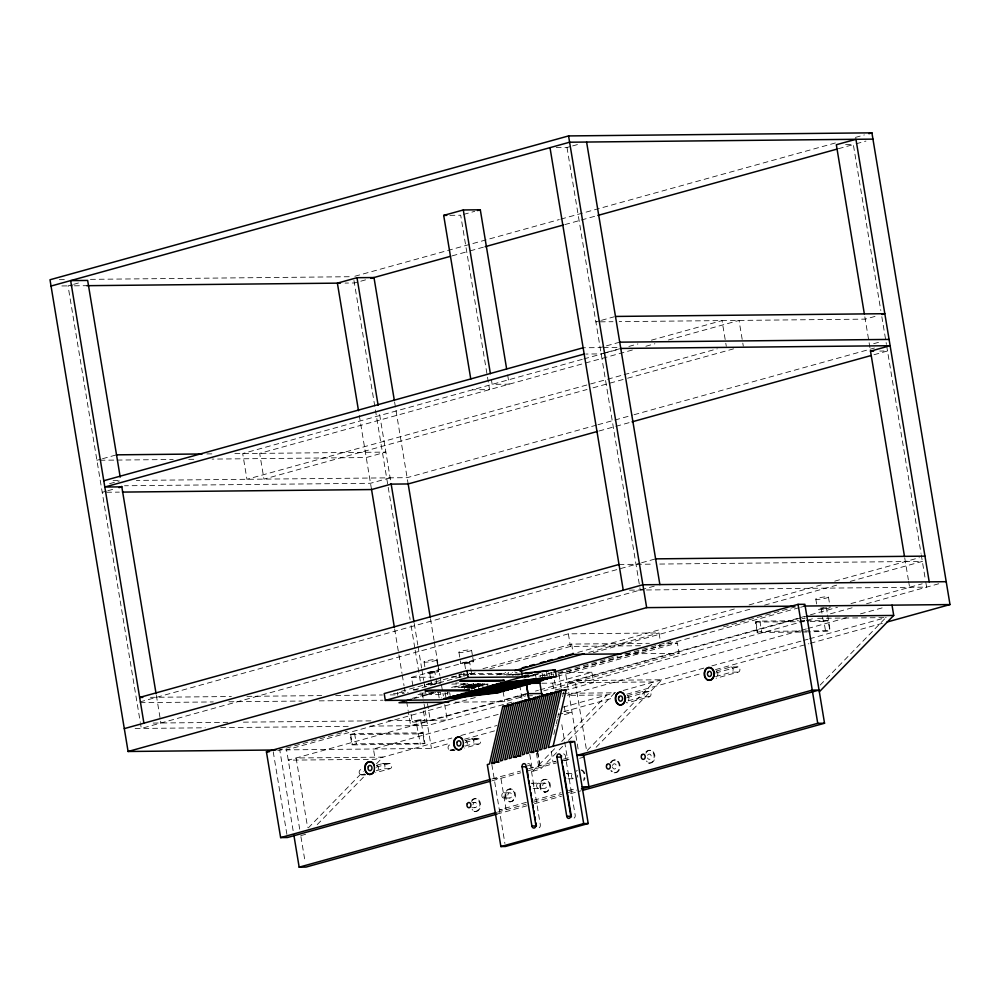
<?xml version="1.0" encoding="UTF-8"?>
<svg xmlns="http://www.w3.org/2000/svg" width="1000" height="1000" viewBox="0 0 1000 1000"><rect width="100%" height="100%" fill="white"/><g stroke="black" fill="none" stroke-linecap="round" stroke-linejoin="round"><path stroke-width="0.75" stroke-dasharray="5 3.75" d="M553.8 734.513L555.887 725.438M556.237 723.913L557.288 719.375M557.638 717.862L559.738 708.787M562.525 696.675L563.575 692.138M308.312 827.9L363.288 771.462M317.225 824.613L365.75 774.812M376.525 763.75L383 757.113L296.112 757.987L307.587 827.3M529.788 754.388L532.587 771.338L556.312 746.988M561.7 741.45L606.987 694.975L568.188 695.375M532.587 771.338L540.438 769.163L564.15 744.812M568.462 740.387L614.825 692.8L562.075 693.337M587.2 750.537L654.05 681.925L567.163 682.8L806.838 616.325M596.125 747.25L661.888 679.75L575 680.625L586.475 749.938M820.113 685.125L885.875 617.612L816.05 618.325M350.062 734.463L354.613 733.525L422.987 732.85L418.688 733.913L350.062 734.463L352.025 744.887L422.85 743.925L424.95 743.275L420.9 720.263L415.988 721.188L420.4 744.212M430.625 678.425L429.688 672.7L432.45 671.938L434.825 671.825L435.8 677.625M434.862 671.912L429.688 672.7M351.775 744.75L356.325 743.812L424.95 743.275M435.3 683.875C425.138 685.462 439.1 681.888 435.863 683.725M465.487 668.75L464.538 663.037L469.675 662.163L471.613 673.675L470.163 674.2M469.725 662.237L464.538 663.037M421.025 720.512L415.988 721.188M418.062 733.775L422.612 732.825L424.325 743.125M800.938 632.05L757.288 632.475L755.337 622.05L759.887 621.1L798.512 620.712M757.038 632.337L761.587 631.4L803.312 630.975M806.25 620.638L828.075 620.8L823.375 621.438L821.25 608.775L826.388 607.9L827.35 613.575M826.425 607.987L821.25 608.775M823.325 621.35L827.875 620.413L830.075 630.962L808.662 631.962M72.237 284.713L68.037 285.887L140.3 722.387M73.637 284.325L80.65 282.387M556.175 147.587L567 147.475L571.2 146.312M572.6 145.925L581 143.588M463.488 214.45L474.7 211.337M354.85 276.262L559.263 219.562M560.763 219.15L838.838 142.012M855.375 137.425L864.388 134.925M365.588 279.862L354.387 282.975L345.05 283.075M452.088 255.875L468.612 251.287M470.125 250.875L483.65 247.113M564.812 224.6L579.85 220.438M581.35 220.012L596.375 215.85M838.375 148.725L854.912 144.137M856.137 143.787L865.95 141.075M96.912 460.275L101.112 459.113M102.513 458.725L116.525 454.837M600.075 320.7L595.862 321.875L612.987 321.7M601.475 320.312L614.075 316.825M109.575 483.675L119.375 480.95M619.738 342.163L600.125 347.6L583.125 347.775M106.412 491.125L102.212 492.3L119.338 492.125M107.812 490.737L114.812 488.8M605.375 352.725L601.163 353.888L585.712 354.05M606.775 352.337L620.775 348.45M582.288 359.35L242.688 453.55L246.95 479.288L606.087 379.663M583.8 358.938L601.825 353.938M603.325 353.512L618.35 349.35M628.875 346.438L637.888 343.938M651.413 340.175L722.038 320.588L726.3 346.325M632.35 350.012L259.688 453.387L263.95 479.113L587.025 389.5M645.875 346.262L654.887 343.762M668.413 340.012L739.038 320.412L742.55 341.613M607.587 379.25L622.612 375.075M624.113 374.663L717.288 348.825M593.038 387.825L626.087 378.663M627.587 378.237L734.287 348.65M875.013 316.413L865.212 319.137L619.225 321.637M390.125 477.825L370.513 483.275L124.525 485.763M873.675 343.7L882.075 341.375M596.462 425.138L407.125 477.663L136.35 480.412M597.962 424.725L632.525 415.138M634.025 414.725L874.45 348.025M599 431.012L630.562 422.262M873.988 354.738L887.513 350.988L879.788 351.062M139.85 701.938L640.2 563.138M641.6 562.75L655.612 558.862M654.262 586.15L141.3 728.438L140.538 723.825M418.188 689.9L413.575 689.95L411.488 677.362L568.362 633.85L659.025 632.938L660.188 639.925M464.925 673.688L397.3 692.438L397.788 695.387M482.95 668.688L571.613 644.087L649.388 643.3M413.575 689.95L468.85 674.613M470.35 674.2L476.325 672.537M489.775 668.812L570.45 646.438L641.137 645.713M411.987 698.425L433.512 692.45M451.55 687.45L465.062 683.7M496.625 674.95L505.637 672.45M577.762 652.438L735.55 608.675M749.075 604.925L821.2 584.913M834.725 581.163L919.35 557.688M414.038 698.562L436.575 692.312M454.6 687.312L468.125 683.562M499.688 674.812L508.7 672.312M419.775 693.213L440.525 692.412L441.425 697.9M479.125 683.725L464.487 685.763L482.612 683.688M469.75 690.05L468.85 684.562L471.025 683.95L472.163 690.812M503.762 674.887L512.487 672.475M506.637 675.2L517.087 672.3M588.812 652.412L659.025 632.938M449.012 692.7L443 694.362L415.1 694.65M467.038 687.688L480.562 683.938M512.125 675.188L518.125 673.525M593.263 652.675L751.038 608.913M764.562 605.163L836.688 585.163M850.212 581.4L922.35 561.4L659.35 564.062M523.188 676.562L537.762 674.538L523.812 676.137M552.275 672.537L538.787 676.275L553.425 674.038L555.962 689.35M277.75 750.5L347.175 731.25M557.938 672.775L618.162 656.075M625.7 653.988L670.863 641.462M723.425 626.875L796.825 606.512M558.025 674.112L661.112 645.512L656.5 645.562M475.3 697.525L286.562 749.875L299.925 830.55M799.137 607.688L565.45 672.513L578.375 750.575M800.638 607.275L805.125 606.025M557.175 676.363L677.387 643.012L679.087 653.312L543.85 690.825M541.788 683.238L552.675 683.125L591.9 672.25L593.6 682.537L567.463 689.788M526.425 693.587L410.65 725.7L408.363 711.875M535.45 691.087L538.45 690.25M539.95 689.837L798.413 618.15M799.912 617.725L804.425 616.475M810.425 614.812L837.475 607.312M851 603.562L922.212 583.8M527.938 693.688L288.263 760.163L375.15 759.287L451.812 738.025M455 702.163L504.775 701.663L525.812 695.825M511.875 702.175L427.65 725.537L370.087 726.112M555.413 690.088L812.438 618.8M830.438 613.8L853.025 607.537M866.5 603.8L939.212 583.638M498.2 714.388L373.45 748.988L375.15 759.287M567.35 695.212L800.325 630.588M801.825 630.163L806.338 628.913M807.837 628.5L846.925 617.663M860.45 613.9L883 607.65M460.825 735.525L496.9 725.512M563.038 707.163L615.65 692.575M623.162 690.487L704.325 667.975M711.85 665.888L802.025 640.875M803.538 640.462L808.037 639.212M809.55 638.787L886.2 617.525M293.125 830.625L279.762 749.938L431.438 748.4L450.975 742.987M464.5 739.225L494.562 730.888M563.713 711.712L613.312 697.95M626.838 694.2L701.988 673.35M715.512 669.6L808.713 643.75M810.212 643.337L882.362 623.325M558.025 714.625L565.288 712.613L572.087 712.537L561.912 715.362M376.712 765.212L382.525 763.6L389.325 763.538A2.625 2.013 89.4 0 1 391.712 765.562A2.625 2.013 89.4 0 1 390.175 768.675L375.65 772.712M465.613 740.55L471.425 738.938L478.225 738.875A2.625 2.013 89.4 0 1 480.613 740.9A2.625 2.013 89.4 0 1 479.075 744.013L464.55 748.05M627.275 695.713L641.812 691.675L649.125 691.562M716.175 671.05L730.7 667.025L738.025 666.9M376.25 767.163L389.325 763.538M465.15 742.5L478.225 738.875M626.812 697.65L648.612 691.612A2.625 2.013 89.4 0 1 650.987 693.637A2.625 2.013 89.4 0 1 649.463 696.75L627.675 702.8A2.625 2.013 89.4 0 1 626.163 702.425M715.713 673L737.5 666.95A2.625 2.013 89.4 0 1 739.887 668.975A2.625 2.013 89.4 0 1 738.35 672.1L716.562 678.138A2.625 2.013 89.4 0 1 716.05 678.2M360.737 769.65A2.625 2.013 89.4 0 0 359.2 772.763A2.625 2.013 89.4 0 0 361.587 774.788L364.487 773.988M376.112 770.763L383.375 768.75L390.175 768.675M449.637 744.987A2.625 2.013 89.4 0 0 448.1 748.1A2.625 2.013 89.4 0 0 450.487 750.138L453.387 749.325M465.012 746.1L472.275 744.087L479.075 744.013M628.138 700.85L642.663 696.825L649.463 696.75M715.575 676.6L731.55 672.163L738.35 672.1M491.95 778.975L520.425 771.075M528.75 768.763L555.975 761.213M563.375 759.163L569.462 757.475M492.188 780.725L520.8 772.788M528.025 770.788L556.625 762.85M564.163 760.763L571.688 758.675M300.763 835.638L307.3 833.825M579.65 758.275L584.888 756.825M526.438 802.3L499.338 809.812L506.138 809.75L500.925 778.3L494.125 778.375M533.962 800.212L561.062 792.7M568.587 790.612L576.112 788.525M497.575 812.125L526.138 804.2M533.237 802.237L561.838 794.3M568.225 792.525L576.888 790.125M496.863 814.137L526.925 805.8M534.438 803.713L561.487 796.213M570.513 793.713L581.038 790.788M459.775 674.163L461.65 673.775M555.913 761.6L552.987 762.05L550.7 748.263M563.237 760.475L567.625 759.8L561.287 721.513M465.525 683.8L451.712 684.087M508.7 675.025L519.55 673.787M512.725 674.925L520.475 674.038M515.2 675L519.85 674.463M517.663 675.075L520.763 674.712M523.525 675.462L528.175 674.925M534.375 674.225L539.025 673.688M524.45 675.713L539.938 673.938L540.4 676.688M524.113 676.812L533.413 675.75L523.475 677.237M524.4 677.487L529.05 676.963L523.763 677.913M468.85 684.562L476.6 683.675M484.963 683.775L460.125 686.975L487.325 683.863M457.95 687.575L488.162 684.112M461.812 687.487L487.5 684.55M464.162 687.575L482.3 685.5M468.038 687.487L483.137 685.763M470.387 687.575L479.45 686.538M471.225 687.837L478.775 686.963M470.562 688.263L478.113 687.4M471.4 688.525L474.425 688.175M469.875 673.612L471.613 673.675M845.612 144.65L853.337 144.575L880.812 310.525M449.875 215.338L460.688 215.225L489.562 389.625L472.562 389.787M59.337 279.675L65.55 279.613M90.45 279.35L351.788 276.7M61.863 285.95L72.825 285.837M74.375 285.812L86.825 285.688M603.237 347.575L618.812 347.413M206.825 453.913L214.6 453.837M234.85 453.638L385.863 452.1L366.25 457.537L212.125 459.1M100.025 460.238L115.6 460.087M117.15 460.075L173.2 459.5M188.762 459.338L196.55 459.263M113.05 480.65L119.237 480.575M619 564.475L653.125 564.138M629.438 590.15L644.938 589.987M646.488 589.975L926.6 587.125L925.588 580.988M802.087 618.462L805.2 618.438M800.062 620.7L804.7 620.65M755.337 622.05L808.5 621.663M810.05 621.65L823.962 621.5L825.662 631.8M804.862 630.962L829.587 630.712M802.487 632.025L807.113 631.987M666.5 643.125L677.387 643.012M624.65 653.863L679.087 653.312M591.9 672.25L558.65 672.588L561.462 689.513M469.45 673.55L503.162 673.363L498.612 674.3L470.037 674.587M468.537 674.6L459.513 674.7L459.963 677.438M411.488 677.362L436.075 677.125M451.438 676.963L462.2 676.85M440.6 683.15L428.575 683.275L429.025 686.025M455.637 683L458.65 682.975M426.15 684.35L435.175 684.262M398.862 692.425L408.188 692.337M393.475 693.475L404.3 693.363M150.475 697.337L231.388 696.513M246.95 696.35L321.688 695.6M335.7 695.45L382.4 694.975M390.188 694.9L397.975 694.825M532.513 695.738L520.1 695.863L520.612 698.938M140.162 702.675L213.337 701.938M228.9 701.775L302.075 701.038M319.2 700.863L383.038 700.212M153.188 723.075L227.862 722.325M243.425 722.163L371.1 720.863M388.225 720.688L447.262 720.088L444.712 704.725M135.125 728.5L205.2 727.788M220.712 727.638L348.375 726.338M471.938 738.888L478.738 738.825M450.487 750.138L454.562 750.088M449.963 750.188L455.4 750.125M649.513 750.288L650.275 750.275M614.65 759.95L615.413 759.95M383.05 763.55L389.85 763.475M649.05 763.125L649.8 763.112M527.525 765.7L530.538 765.675L540.337 824.85A2.625 2.013 89.4 0 1 537.288 827.6M361.587 774.788L365.662 774.75M361.062 774.837L365.15 774.8M614.188 772.8L614.938 772.788M566.788 773.55L573.587 773.487A2.625 2.013 89.4 0 0 571.487 776.312A2.625 2.013 89.4 0 0 573.925 778.688M567.962 778.8L573.4 778.737M544.938 779.3L545.688 779.287M531.925 783.225L544.8 783.088M533.1 788.462L544.6 788.337A2.625 2.013 89.4 0 0 546.487 784.525A2.625 2.013 89.4 0 0 543.013 784.275A2.625 2.013 89.4 0 0 544.6 788.337M510.075 788.962L510.825 788.962M544.462 792.138A6.425 4.9 89.4 0 0 549.062 782.8A6.425 4.9 89.4 0 0 540.575 782.212A6.425 4.9 89.4 0 0 544.462 792.138L545.212 792.125A6.425 4.9 89.4 0 0 549.812 782.8A6.425 4.9 89.4 0 0 541.325 782.2A6.425 4.9 89.4 0 0 545.212 792.125M503.888 792.825L509.938 792.763M503.7 798.075A2.625 2.013 89.4 0 0 505.575 794.25A2.625 2.013 89.4 0 0 502.1 794.013A2.625 2.013 89.4 0 0 503.7 798.075L509.738 798.012A2.625 2.013 89.4 0 0 511.625 794.2A2.625 2.013 89.4 0 0 508.15 793.95A2.625 2.013 89.4 0 0 509.738 798.012M475.213 798.637L475.962 798.625M509.6 801.8A6.425 4.9 89.4 0 0 514.2 792.475A6.425 4.9 89.4 0 0 505.712 791.875A6.425 4.9 89.4 0 0 509.6 801.8L510.363 801.8A6.425 4.9 89.4 0 0 514.95 792.463A6.425 4.9 89.4 0 0 506.463 791.875A6.425 4.9 89.4 0 0 510.363 801.8M472.05 802.463L475.075 802.425M471.863 807.712L474.875 807.688A2.625 2.013 89.4 0 0 476.763 803.863A2.625 2.013 89.4 0 0 473.288 803.625A2.625 2.013 89.4 0 0 474.875 807.688M474.738 811.475L475.5 811.462M881.825 316.675L886.413 344.338M886.663 345.875L921.012 553.325M921.263 554.862L925.35 579.562M864.837 316.85L870.512 351.15M904.775 558.1L908.35 579.738M908.587 581.15L909.6 587.3M828.462 597.112A6.425 0.825 -9.4 0 1 818.575 599.362A6.425 0.825 -9.4 0 1 819.362 597.788A6.425 0.825 -9.4 0 1 828.462 597.112L830.163 607.413A6.425 0.825 -9.4 0 1 823.388 609.288A6.425 0.825 -9.4 0 1 817.513 609.35A6.425 0.825 -9.4 0 1 824.287 607.475M827.588 614.975L830.212 630.85M815.8 599.062L817.025 606.413M742.8 343.125L743.3 346.15M759.887 621.1L761.587 631.4M755.962 622.188L757.663 632.487M567 147.475L640.263 590.037M571.613 644.087L573.075 652.913M568.362 633.85L570.45 646.438M564.263 706.45L565.288 712.613M507.65 375L509.175 384.175L492.175 384.35L491.413 379.762M551.062 672.288L551.525 675.037M552.675 683.125L553.9 690.475M548.888 672.887L549.338 675.638M546.475 672.125L547.163 676.237M544.525 674.1L544.987 676.85M542.125 673.337L543.025 678.825M535.588 675.15L536.038 677.887M537.625 751.888L539.913 765.675L538.862 767.775L536.325 752.463M537.625 752.212L540.438 769.163M519.688 685L521.987 698.85M503.075 691.363L504.775 701.663M487.013 683.838L487.475 686.587M482.438 683.675L483.113 687.788M491.838 764.538L504.913 843.462M477.85 683.512L478.75 689M471.562 650.238A6.425 0.825 -9.4 0 1 461.688 652.475A6.425 0.825 -9.4 0 1 462.463 650.9A6.425 0.825 -9.4 0 1 471.562 650.238L472.512 655.95M472.75 657.375L473.462 661.675A6.425 0.825 -9.4 0 1 463.575 663.913A6.425 0.825 -9.4 0 1 464.363 662.337A6.425 0.825 -9.4 0 1 473.462 661.675M475.662 684.112L476.125 686.862M473.263 683.35L474.4 690.212M468.525 684.4L468.975 687.15M467.9 684.25L468.8 689.737M466.712 685.15L467.625 690.638M463.425 673.612L463.888 676.35M458.913 652.175L460.8 663.612M463.75 683.962L464.888 690.825M458.888 674.55L459.338 677.288M449.688 692.738L450.15 695.487M447.287 691.975L447.738 694.712M445.112 692.575L446.012 698.062M394.6 402L408.162 483.95M430.462 618.675L434.025 640.188M434.288 641.725L437.85 663.238M438.1 664.775L439.875 675.525M440.138 677.062L441.15 683.213M441.413 684.75L443.387 695.925M436.7 659.9A6.425 0.825 -9.4 0 1 426.825 662.15A6.425 0.825 -9.4 0 1 427.6 660.575A6.425 0.825 -9.4 0 1 436.7 659.9L438.6 671.338A6.425 0.825 -9.4 0 1 428.713 673.587A6.425 0.825 -9.4 0 1 429.5 672A6.425 0.825 -9.4 0 1 438.6 671.338M436.037 679.062L436.75 683.35M438.338 693.012L439.475 699.875M430.863 679.85L431.575 684.137M424.05 661.838L425.475 670.425M424.65 684.362L425.1 687.113M379.637 414.475L391.163 484.125M414.237 623.45L417.788 644.975M418.05 646.5L421.613 668.025M421.863 669.55L423.65 680.312M423.9 681.85L424.913 688M425.175 689.538L426.5 697.562M427.5 703.612L430.262 720.263M353.963 280.462L387.962 485.812M388.212 487.35L410.1 619.5M411.112 625.65L414.925 648.7M415.188 650.238L420.775 684.038M422.3 693.263L423.837 702.487M424.087 704.025L424.85 708.625M425.1 710.163L431.438 748.4M423.438 711L424.9 719.825A6.425 0.825 -9.4 0 1 415.012 722.062A6.425 0.825 -9.4 0 1 415.8 720.487A6.425 0.825 -9.4 0 1 424.9 719.825M411.025 714.412L412.25 721.762M359.263 415.3L371.55 489.562M394.625 628.9L402 673.462M402.25 675L404.038 685.75M404.288 687.288L405.05 691.9M406.637 701.488L408.137 710.575M354.613 733.525L356.325 743.812M350.7 734.613L352.4 744.9M300.925 836.65L305.212 862.525M273.225 751.762L286.913 834.463M156.337 695.337L160.912 723M566.263 773.612A2.625 2.013 89.4 0 1 567.612 778.525M531.4 783.275A2.625 2.013 89.4 0 1 533.787 785.312A2.625 2.013 89.4 0 1 532.263 788.425M563.538 753.913A2.625 2.013 89.4 0 1 565.4 756L575.2 815.175A2.625 2.013 89.4 0 1 573.663 818.3M527.663 763.875A2.625 2.013 89.4 0 1 530.538 765.675M376.512 765.362A2.625 2.013 89.4 0 1 378.413 768.125A2.625 2.013 89.4 0 1 376.312 770.612M464.888 740.75A2.625 2.013 89.4 0 1 467.312 743.125A2.625 2.013 89.4 0 1 465.213 745.95M627.587 695.987A2.625 2.013 89.4 0 1 627.413 701.05M716.488 671.325A2.625 2.013 89.4 0 1 716.3 676.4M581.812 769.925A6.425 4.9 89.4 0 1 585.112 774.712M584.987 778.037A6.425 4.9 89.4 0 1 583.612 780.825M471.6 801.538A6.425 4.9 89.4 0 1 478.738 799.987A6.425 4.9 89.4 0 1 479.338 809.438A6.425 4.9 89.4 0 1 472.1 809.35M611.05 762.862A6.425 4.9 89.4 0 1 618.175 761.312A6.425 4.9 89.4 0 1 618.775 770.763A6.425 4.9 89.4 0 1 611.55 770.662M645.913 753.188A6.425 4.9 89.4 0 1 653.037 751.637A6.425 4.9 89.4 0 1 653.637 761.087A6.425 4.9 89.4 0 1 646.413 761M382.525 763.6A2.625 2.013 89.4 0 1 384.913 765.625A2.625 2.013 89.4 0 1 383.375 768.75M471.425 738.938A2.625 2.013 89.4 0 1 473.812 740.975A2.625 2.013 89.4 0 1 472.275 744.087M641.812 691.675A2.625 2.013 89.4 0 1 644.188 693.713A2.625 2.013 89.4 0 1 642.663 696.825M730.7 667.025A2.625 2.013 89.4 0 1 733.088 669.05A2.625 2.013 89.4 0 1 731.55 672.163M647.6 755.275A2.625 2.013 89.4 0 1 650.65 754.788A2.625 2.013 89.4 0 1 650.5 758.812A2.625 2.013 89.4 0 1 647.5 757.9M612.513 765.562A2.625 2.013 89.4 0 1 615.65 764.3A2.625 2.013 89.4 0 1 615.487 768.612A2.625 2.013 89.4 0 1 612.463 766.925M577.775 777.237A2.625 2.013 89.4 0 1 577.65 775.225M471.675 800.275A6.425 4.9 89.4 0 1 478.6 800.763A6.425 4.9 89.4 0 1 478.275 809.837A6.425 4.9 89.4 0 1 471.35 809.35M576.263 771.263A6.425 4.9 89.4 0 1 577.312 770.312M581.05 769.938A6.425 4.9 89.4 0 1 583.688 779.55M610.3 762.862A6.425 4.9 89.4 0 1 617.425 761.312A6.425 4.9 89.4 0 1 618.025 770.763A6.425 4.9 89.4 0 1 610.788 770.675M645.987 751.925A6.425 4.9 89.4 0 1 652.913 752.412A6.425 4.9 89.4 0 1 652.575 761.488A6.425 4.9 89.4 0 1 645.65 761M536.938 784.35A2.625 2.013 89.4 0 0 538.538 788.413A2.625 2.013 89.4 0 0 540.413 784.587A2.625 2.013 89.4 0 0 536.938 784.35"/><path stroke-width="1.5" d="M535.6 698.487L528.925 699.125L515.675 756.712L513.45 757.325L526.75 699.725L529.775 699.7M520.837 756.087L517.812 756.125L531.062 698.525M507.987 705.738L502.788 706.375L489.487 763.975L487.312 764.587L500.875 846.55L505.412 846.5L588.2 823.538L574.625 741.488L570.087 741.525L548.3 747.575L561.575 690.062L566.1 690.025L553.188 746.012M494.688 763.337L491.662 763.375L504.963 705.775M499.05 762.138L496.025 762.163L509.325 704.562L507.137 705.163L493.85 762.775L491.662 763.375M518.212 703.3L513.675 703.35L500.375 760.95L502.562 760.35L515.862 702.75L521.062 702.113M518.038 702.138L504.738 759.75L506.912 759.137L520.212 701.538L525.413 700.9M522.4 700.938L509.1 758.538L511.275 757.938L524.575 700.325L526.75 699.725M538.45 697.288L535.425 697.325L522.15 754.825L524.338 754.225L537.6 696.712L542.8 696.075M539.788 696.112L526.512 753.612L528.688 753.012L541.962 695.512L547.163 694.875M533.888 752.375L530.875 752.412L544.138 694.9M551.525 693.662L546.312 694.3L533.05 751.8L530.875 752.412M538.25 751.162L535.225 751.2L548.5 693.7M555.875 692.45L550.675 693.088L537.4 750.6L535.225 751.2M552.85 692.487L539.587 749.987L541.763 749.388L555.037 691.875L560.237 691.25M557.212 691.275L543.938 748.775L546.125 748.175L559.388 690.675L561.575 690.062M819.325 691.8L893.713 615.438L892.013 605.15M886.875 622.075L950 604.562L871.912 132.838L568.562 135.925L50 279.762L128.088 751.488L275.875 749.987M51.037 286.05L569.612 142.213L872.95 139.125M470.788 379.087L443.688 215.4L463.3 209.963L480.3 209.788L506.637 368.888M477.5 210.562L480.3 209.788M868.9 133.675L871.912 132.838M394.35 400.462L373.988 277.538L357 277.712L337.388 283.15L358.5 410.688M370.913 278.387L450.575 256.288M485.15 246.7L563.312 225.025M597.888 215.425L836.875 149.137M103.775 480.737L583.125 347.775M584.163 354.062L104.825 487.025L121.825 486.85L119.025 487.638M882.013 314.475L884.825 313.7L615.475 316.438M597.5 431.425L408.162 483.95L391.163 484.125L371.55 489.562L122.45 492.088M632.062 421.838L870.987 355.562M619 564.475L139.65 697.438L142.75 697.412M124.3 728.612L642.875 584.775L946.213 581.688M128.088 751.488L646.663 607.638L794.438 606.138M521.1 673.612L555.2 669.7L556.325 676.562L500.55 682.962L522.337 676.912L521.2 670.05L466.987 670.6L384.188 693.562L385.325 700.425L439.475 699.875L497.55 692.875L499.725 692.275L443.837 698.675L501.9 691.663L504.087 691.062L448.2 697.463L506.262 690.45L508.438 689.85L452.55 696.25L510.625 689.25L512.8 688.637L456.912 695.05L514.975 688.037L517.15 687.438L461.262 693.838L519.338 686.825L521.512 686.225L465.625 692.625L523.688 685.625L525.825 685.025L469.988 691.413L528 684.425L530.188 683.825L474.4 690.212L532.362 683.213L540.638 680.95M385.325 700.425L468.125 677.463L522.337 676.912M522.175 667.862L526.675 666.612M529.688 665.775L534.188 664.525M540.2 662.862L544.712 661.612M547.712 660.775L552.225 659.525M558.237 657.85L562.737 656.6M565.75 655.775L573.263 653.688M411.025 699.4L399 702.738L448.787 702.225M514.712 670.638L573.312 654.388L621.538 653.9M520.087 671.475L584.325 653.65M553.013 670.312L555.2 669.7M490.688 781.137L287.425 837.525L280.625 837.588L266.425 751.825L468.762 695.7M553.775 672.125L798.062 604.35L804.862 604.288L824.538 723.25L582.537 790.375M556.325 676.562L498.363 683.562L496.188 684.163L551.975 677.775L494.012 684.775L491.825 685.375L547.612 678.988L487.475 686.587L543.263 680.2L541.075 680.8L483.113 687.788L538.9 681.4M513.675 703.35L511.5 703.962L498.2 761.562L496.025 762.163M535.425 697.325L533.25 697.925L519.987 755.512L517.812 756.125M563.925 690.625L566.1 690.025M570.262 742.688L573.175 741.888M280.625 837.588L490.45 779.388M576.962 755.387L812.262 690.125L819.062 690.05L582.688 755.625M293.875 835.188L299.163 867.163L496.075 812.537M581.4 788.875L817.738 723.312L824.538 723.25M496.863 814.137L305.963 867.087L299.163 867.163M500.875 846.55L583.675 823.575L588.2 823.538M525.125 673.5L531.325 672.8M534.425 672.438L548.362 670.837M527.587 673.575L532.238 673.05M536.888 672.513L539.987 672.163M536.725 682.013L478.75 689L534.538 682.613M443.688 215.4L446.788 215.362M86.825 285.688L340.475 283.113M619.738 342.163L889.075 339.425M620.775 348.45L890.125 345.712L870.512 351.15L873.6 351.125M116.525 454.837L202.15 453.963M655.612 558.862L924.95 556.138M803.775 606.05L950 604.562M806.838 616.325L893.713 615.438M529.35 683.363L540.237 683.25M550.675 693.088L553.7 693.062M527.938 693.688L541.938 693.538M546.312 694.3L550.85 694.25M541.962 695.512L546.487 695.462M528.925 699.125L533.462 699.075M524.575 700.325L529.1 700.288M507.137 705.163L511.675 705.125M502.788 706.375L507.312 706.325M266.425 751.825L269.15 751.8M576.925 755.4L583.725 755.337L588.938 786.787L582.137 786.85M513.45 757.325L516.475 757.3M556.95 757.138A2.625 2.013 89.4 0 1 558.488 754.013A2.625 2.013 89.4 0 1 560.875 756.05L570.662 815.225A2.625 2.013 89.4 0 1 569.138 818.337A2.625 2.013 89.4 0 1 566.75 816.312L556.95 757.138L561.475 757.087A2.625 2.013 89.4 0 1 561.525 755.725M522.087 766.8A2.625 2.013 89.4 0 1 523.625 763.688A2.625 2.013 89.4 0 1 526.013 765.713L535.8 824.9A2.625 2.013 89.4 0 1 534.275 828.012A2.625 2.013 89.4 0 1 531.888 825.987L522.087 766.8L526.625 766.762M566.75 816.312L571.275 816.263A2.625 2.013 89.4 0 0 571.45 816.912M531.888 825.987L536.413 825.938L535.913 822.9M929.212 581.862L855.95 139.3L836.338 144.738L864.325 313.775M870.425 350.65L904.513 556.562M798.062 604.35L812.262 690.125M812.438 691.35L817.738 723.312M586.6 142.037L659.875 584.6M568.562 135.925L646.663 607.638M550 147.65L623.263 590.212M570.087 741.525L583.675 823.575M561.987 760.125L562.487 763.162M562.987 766.188L571.275 816.263M463.3 209.963L490.4 373.65M539.538 680.875L542.075 696.188M526.475 684.5L529 699.812M526.475 684.862L528.962 699.85M526.875 768.275L528.375 777.375M528.875 780.413L529.388 783.45M529.888 786.488L530.388 789.525M530.887 792.55L531.388 795.588M531.9 798.625L532.4 801.663M532.9 804.688L533.4 807.725M533.9 810.763L534.412 813.8M534.913 816.838L535.413 819.862M466.987 670.6L468.125 677.463M408.088 483.45L430.213 617.137M357 277.712L378.113 405.25M391.087 483.625L413.975 621.925M371.475 489.062L394.363 627.362M120.213 477.137L87.65 280.438L70.65 280.613L143.912 723.175M121.737 486.35L156.088 693.8M565.612 778.388A2.625 2.013 89.4 0 1 564.913 777.375M530.35 787.613A2.625 2.013 89.4 0 1 529.875 786.4M461.138 749.125A6.425 4.9 89.4 0 1 454.738 746.8A6.425 4.9 89.4 0 1 455.925 738.25A6.425 4.9 89.4 0 1 462.525 739.1M463.562 745.387A6.425 4.9 89.4 0 1 463.013 746.9M374.113 771.562A6.425 4.9 89.4 0 1 366.662 772.75A6.425 4.9 89.4 0 1 367.025 762.913A6.425 4.9 89.4 0 1 374.35 765.138M624.925 695.638A6.425 4.9 89.4 0 1 620.75 704.975A6.425 4.9 89.4 0 1 616.038 696.025A6.425 4.9 89.4 0 1 624.188 694.25M425.288 690.975L464.888 690.825L469.438 689.887L429.7 690.138L425.288 690.975M460.15 681.3L499.738 681.162L504.288 680.225L464.562 680.462L460.15 681.3M454.387 739.887A6.425 4.9 89.4 0 0 458.275 749.812A6.425 4.9 89.4 0 0 462.875 740.487A6.425 4.9 89.4 0 0 454.387 739.887M365.487 764.55A6.425 4.9 89.4 0 0 369.375 774.475A6.425 4.9 89.4 0 0 373.975 765.138A6.425 4.9 89.4 0 0 365.487 764.55M368.3 766.612A2.625 2.013 89.4 0 0 369.9 770.675A2.625 2.013 89.4 0 0 371.775 766.862A2.625 2.013 89.4 0 0 368.3 766.612M457.2 741.963A2.625 2.013 89.4 0 0 458.787 746.025A2.625 2.013 89.4 0 0 460.675 742.2A2.625 2.013 89.4 0 0 457.2 741.963M704.95 670.387A6.425 4.9 89.4 0 0 708.838 680.312A6.425 4.9 89.4 0 0 713.438 670.975A6.425 4.9 89.4 0 0 704.95 670.387M616.05 695.05A6.425 4.9 89.4 0 0 619.95 704.975A6.425 4.9 89.4 0 0 624.538 695.638A6.425 4.9 89.4 0 0 616.05 695.05M618.875 697.113A2.625 2.013 89.4 0 0 620.462 701.175A2.625 2.013 89.4 0 0 622.337 697.362A2.625 2.013 89.4 0 0 618.875 697.113M707.763 672.45A2.625 2.013 89.4 0 0 709.362 676.513A2.625 2.013 89.4 0 0 711.237 672.7A2.625 2.013 89.4 0 0 707.763 672.45M705.325 670.387A6.425 4.9 89.4 0 0 709.225 680.312A6.425 4.9 89.4 0 0 713.812 670.975A6.425 4.9 89.4 0 0 705.325 670.387M467.238 803.688A2.625 2.013 89.4 0 0 468.837 807.738A2.625 2.013 89.4 0 0 470.712 803.925A2.625 2.013 89.4 0 0 467.238 803.688M606.688 765A2.625 2.013 89.4 0 0 608.275 769.062A2.625 2.013 89.4 0 0 610.163 765.25A2.625 2.013 89.4 0 0 606.688 765M641.55 755.337A2.625 2.013 89.4 0 0 643.138 759.388A2.625 2.013 89.4 0 0 645.025 755.575A2.625 2.013 89.4 0 0 641.55 755.337"/></g></svg>
